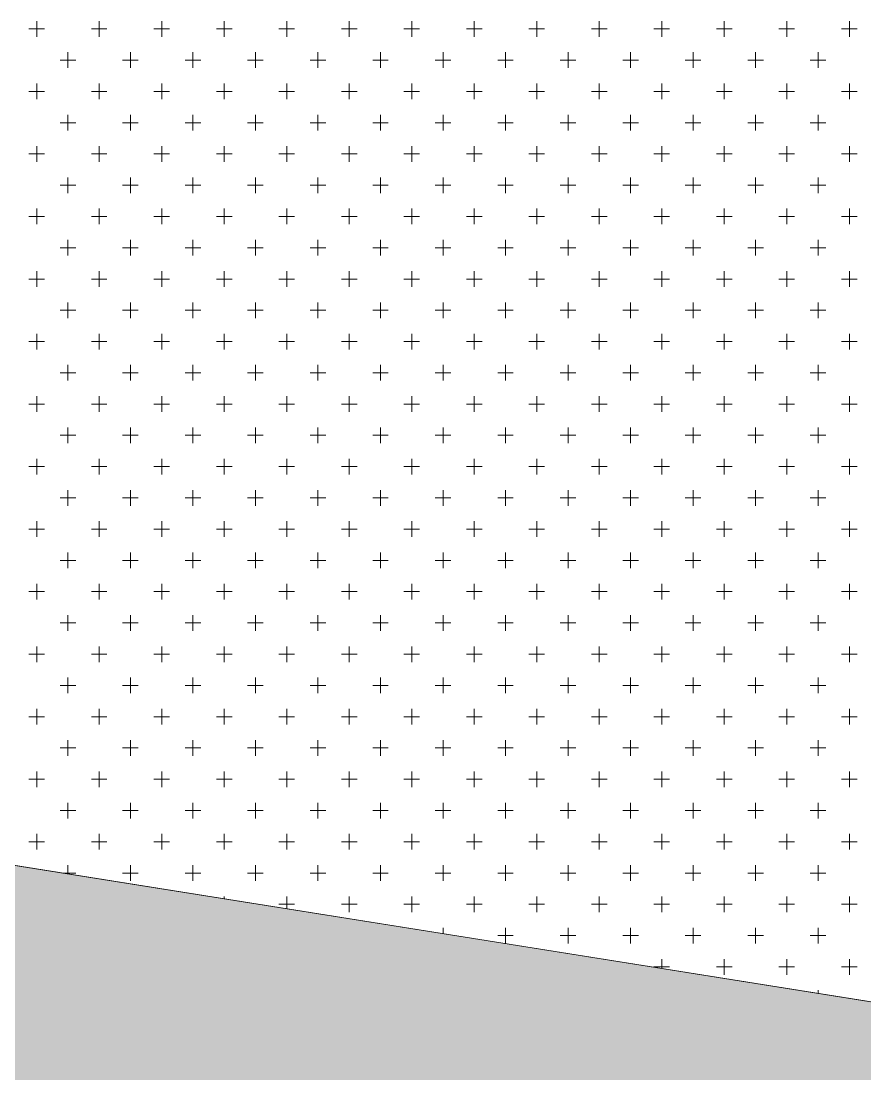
# Model space of a CAD drawing. Header units: metres. Extents: x 476631 to 477421, y 4483749 to 4484052.
# Drawn here: x 477266.48 to 477283.62, y 4484009.05 to 4484030.43 of the extents above; entities that cross this region are included whole.
import ezdxf

# ---------------------------------------------------------------- set-up
doc = ezdxf.new("R2010")
doc.units = ezdxf.units.M
doc.layers.add('PL_İDARİ_TESİS', color=163, linetype='Continuous', lineweight=0)
doc.layers.add('serbest', color=10, linetype='Continuous', lineweight=0)

msp = doc.modelspace()

# ---------------------------------------------------------------- hatches: boundary and pattern name
at = {"layer": 'serbest', "true_color": 0x636466}
h = msp.add_hatch(color=251, dxfattribs=at)
h.dxf.hatch_style = 1
h.paths.add_polyline_path([(477305.961, 4484006.973), (477252.003, 4484015.572), (477249.155, 4484008.939), (477305.059, 4484000.03), (477324.964, 4484005.058)])

# ---------------------------------------------------------------- linework, layer by layer
at = {"layer": 'PL_İDARİ_TESİS', "color": 5, "linetype": 'Continuous'}
for p, q in [((477266.794, 4484030.116), (477266.794, 4484030.434)), ((477268.064, 4484030.116), (477268.064, 4484030.434)), ((477269.334, 4484030.116), (477269.334, 4484030.434)), ((477270.604, 4484030.116), (477270.604, 4484030.434)), ((477271.874, 4484030.116), (477271.874, 4484030.434)), ((477273.144, 4484030.116), (477273.144, 4484030.434)), ((477274.414, 4484030.116), (477274.414, 4484030.434)), ((477275.684, 4484030.116), (477275.684, 4484030.434)), ((477276.954, 4484030.116), (477276.954, 4484030.434)), ((477278.224, 4484030.116), (477278.224, 4484030.434)), ((477279.494, 4484030.116), (477279.494, 4484030.434)), ((477280.764, 4484030.116), (477280.764, 4484030.434)), ((477282.034, 4484030.116), (477282.034, 4484030.434)), ((477283.304, 4484030.116), (477283.304, 4484030.434)), ((477266.635, 4484030.275), (477266.952, 4484030.275)), ((477267.905, 4484030.275), (477268.222, 4484030.275)), ((477269.175, 4484030.275), (477269.492, 4484030.275)), ((477270.445, 4484030.275), (477270.762, 4484030.275)), ((477271.715, 4484030.275), (477272.032, 4484030.275)), ((477272.985, 4484030.275), (477273.302, 4484030.275)), ((477274.255, 4484030.275), (477274.573, 4484030.275)), ((477275.525, 4484030.275), (477275.843, 4484030.275)), ((477276.795, 4484030.275), (477277.112, 4484030.275)), ((477278.065, 4484030.275), (477278.383, 4484030.275)), ((477279.335, 4484030.275), (477279.652, 4484030.275)), ((477280.605, 4484030.275), (477280.922, 4484030.275)), ((477281.875, 4484030.275), (477282.192, 4484030.275)), ((477283.145, 4484030.275), (477283.462, 4484030.275)), ((477267.429, 4484029.481), (477267.429, 4484029.799)), ((477268.699, 4484029.481), (477268.699, 4484029.799)), ((477269.969, 4484029.481), (477269.969, 4484029.799)), ((477271.239, 4484029.481), (477271.239, 4484029.799)), ((477272.509, 4484029.481), (477272.509, 4484029.799)), ((477273.779, 4484029.481), (477273.779, 4484029.799)), ((477275.049, 4484029.481), (477275.049, 4484029.799)), ((477276.319, 4484029.481), (477276.319, 4484029.799)), ((477277.589, 4484029.481), (477277.589, 4484029.799)), ((477278.859, 4484029.481), (477278.859, 4484029.799)), ((477280.129, 4484029.481), (477280.129, 4484029.799)), ((477281.399, 4484029.481), (477281.399, 4484029.799)), ((477282.669, 4484029.481), (477282.669, 4484029.799)), ((477267.27, 4484029.64), (477267.587, 4484029.64)), ((477268.54, 4484029.64), (477268.857, 4484029.64)), ((477269.81, 4484029.64), (477270.127, 4484029.64)), ((477271.08, 4484029.64), (477271.398, 4484029.64)), ((477272.35, 4484029.64), (477272.667, 4484029.64)), ((477273.62, 4484029.64), (477273.938, 4484029.64)), ((477274.89, 4484029.64), (477275.208, 4484029.64)), ((477276.16, 4484029.64), (477276.477, 4484029.64)), ((477277.43, 4484029.64), (477277.748, 4484029.64)), ((477278.7, 4484029.64), (477279.018, 4484029.64)), ((477279.97, 4484029.64), (477280.288, 4484029.64)), ((477281.24, 4484029.64), (477281.558, 4484029.64)), ((477282.51, 4484029.64), (477282.828, 4484029.64)), ((477266.794, 4484028.846), (477266.794, 4484029.164)), ((477268.064, 4484028.846), (477268.064, 4484029.164)), ((477269.334, 4484028.846), (477269.334, 4484029.164)), ((477270.604, 4484028.846), (477270.604, 4484029.164)), ((477271.874, 4484028.846), (477271.874, 4484029.164)), ((477273.144, 4484028.846), (477273.144, 4484029.164)), ((477274.414, 4484028.846), (477274.414, 4484029.164)), ((477275.684, 4484028.846), (477275.684, 4484029.164)), ((477276.954, 4484028.846), (477276.954, 4484029.164)), ((477278.224, 4484028.846), (477278.224, 4484029.164)), ((477279.494, 4484028.846), (477279.494, 4484029.164)), ((477280.764, 4484028.846), (477280.764, 4484029.164)), ((477282.034, 4484028.846), (477282.034, 4484029.164)), ((477283.304, 4484028.846), (477283.304, 4484029.164)), ((477266.635, 4484029.005), (477266.952, 4484029.005)), ((477267.905, 4484029.005), (477268.222, 4484029.005)), ((477269.175, 4484029.005), (477269.492, 4484029.005)), ((477270.445, 4484029.005), (477270.762, 4484029.005)), ((477271.715, 4484029.005), (477272.032, 4484029.005)), ((477272.985, 4484029.005), (477273.302, 4484029.005)), ((477274.255, 4484029.005), (477274.573, 4484029.005)), ((477275.525, 4484029.005), (477275.843, 4484029.005)), ((477276.795, 4484029.005), (477277.112, 4484029.005)), ((477278.065, 4484029.005), (477278.383, 4484029.005)), ((477279.335, 4484029.005), (477279.652, 4484029.005)), ((477280.605, 4484029.005), (477280.922, 4484029.005)), ((477281.875, 4484029.005), (477282.192, 4484029.005)), ((477283.145, 4484029.005), (477283.462, 4484029.005)), ((477267.429, 4484028.211), (477267.429, 4484028.529)), ((477268.699, 4484028.211), (477268.699, 4484028.529)), ((477269.969, 4484028.211), (477269.969, 4484028.529)), ((477271.239, 4484028.211), (477271.239, 4484028.529)), ((477272.509, 4484028.211), (477272.509, 4484028.529)), ((477273.779, 4484028.211), (477273.779, 4484028.529)), ((477275.049, 4484028.211), (477275.049, 4484028.529)), ((477276.319, 4484028.211), (477276.319, 4484028.529)), ((477277.589, 4484028.211), (477277.589, 4484028.529)), ((477278.859, 4484028.211), (477278.859, 4484028.529)), ((477280.129, 4484028.211), (477280.129, 4484028.529)), ((477281.399, 4484028.211), (477281.399, 4484028.529)), ((477282.669, 4484028.211), (477282.669, 4484028.529)), ((477267.27, 4484028.37), (477267.587, 4484028.37)), ((477268.54, 4484028.37), (477268.857, 4484028.37)), ((477269.81, 4484028.37), (477270.127, 4484028.37)), ((477271.08, 4484028.37), (477271.398, 4484028.37)), ((477272.35, 4484028.37), (477272.667, 4484028.37)), ((477273.62, 4484028.37), (477273.938, 4484028.37)), ((477274.89, 4484028.37), (477275.208, 4484028.37)), ((477276.16, 4484028.37), (477276.477, 4484028.37)), ((477277.43, 4484028.37), (477277.748, 4484028.37)), ((477278.7, 4484028.37), (477279.018, 4484028.37)), ((477279.97, 4484028.37), (477280.288, 4484028.37)), ((477281.24, 4484028.37), (477281.558, 4484028.37)), ((477282.51, 4484028.37), (477282.828, 4484028.37)), ((477266.794, 4484027.576), (477266.794, 4484027.894)), ((477268.064, 4484027.576), (477268.064, 4484027.894)), ((477269.334, 4484027.576), (477269.334, 4484027.894)), ((477270.604, 4484027.576), (477270.604, 4484027.894)), ((477271.874, 4484027.576), (477271.874, 4484027.894)), ((477273.144, 4484027.576), (477273.144, 4484027.894)), ((477274.414, 4484027.576), (477274.414, 4484027.894)), ((477275.684, 4484027.576), (477275.684, 4484027.894)), ((477276.954, 4484027.576), (477276.954, 4484027.894)), ((477278.224, 4484027.576), (477278.224, 4484027.894)), ((477279.494, 4484027.576), (477279.494, 4484027.894)), ((477280.764, 4484027.576), (477280.764, 4484027.894)), ((477282.034, 4484027.576), (477282.034, 4484027.894)), ((477283.304, 4484027.576), (477283.304, 4484027.894)), ((477266.635, 4484027.735), (477266.952, 4484027.735)), ((477267.905, 4484027.735), (477268.222, 4484027.735)), ((477269.175, 4484027.735), (477269.492, 4484027.735)), ((477270.445, 4484027.735), (477270.762, 4484027.735)), ((477271.715, 4484027.735), (477272.032, 4484027.735)), ((477272.985, 4484027.735), (477273.302, 4484027.735)), ((477274.255, 4484027.735), (477274.573, 4484027.735)), ((477275.525, 4484027.735), (477275.843, 4484027.735)), ((477276.795, 4484027.735), (477277.112, 4484027.735)), ((477278.065, 4484027.735), (477278.383, 4484027.735)), ((477279.335, 4484027.735), (477279.652, 4484027.735)), ((477280.605, 4484027.735), (477280.922, 4484027.735)), ((477281.875, 4484027.735), (477282.192, 4484027.735)), ((477283.145, 4484027.735), (477283.462, 4484027.735)), ((477267.429, 4484026.941), (477267.429, 4484027.259)), ((477268.699, 4484026.941), (477268.699, 4484027.259)), ((477269.969, 4484026.941), (477269.969, 4484027.259)), ((477271.239, 4484026.941), (477271.239, 4484027.259)), ((477272.509, 4484026.941), (477272.509, 4484027.259)), ((477273.779, 4484026.941), (477273.779, 4484027.259)), ((477275.049, 4484026.941), (477275.049, 4484027.259)), ((477276.319, 4484026.941), (477276.319, 4484027.259)), ((477277.589, 4484026.941), (477277.589, 4484027.259)), ((477278.859, 4484026.941), (477278.859, 4484027.259)), ((477280.129, 4484026.941), (477280.129, 4484027.259)), ((477281.399, 4484026.941), (477281.399, 4484027.259)), ((477282.669, 4484026.941), (477282.669, 4484027.259)), ((477267.27, 4484027.1), (477267.587, 4484027.1)), ((477268.54, 4484027.1), (477268.857, 4484027.1)), ((477269.81, 4484027.1), (477270.127, 4484027.1)), ((477271.08, 4484027.1), (477271.398, 4484027.1)), ((477272.35, 4484027.1), (477272.667, 4484027.1)), ((477273.62, 4484027.1), (477273.938, 4484027.1)), ((477274.89, 4484027.1), (477275.208, 4484027.1)), ((477276.16, 4484027.1), (477276.477, 4484027.1)), ((477277.43, 4484027.1), (477277.748, 4484027.1)), ((477278.7, 4484027.1), (477279.018, 4484027.1)), ((477279.97, 4484027.1), (477280.288, 4484027.1)), ((477281.24, 4484027.1), (477281.558, 4484027.1)), ((477282.51, 4484027.1), (477282.828, 4484027.1)), ((477266.794, 4484026.306), (477266.794, 4484026.624)), ((477268.064, 4484026.306), (477268.064, 4484026.624)), ((477269.334, 4484026.306), (477269.334, 4484026.624)), ((477270.604, 4484026.306), (477270.604, 4484026.624)), ((477271.874, 4484026.306), (477271.874, 4484026.624)), ((477273.144, 4484026.306), (477273.144, 4484026.624)), ((477274.414, 4484026.306), (477274.414, 4484026.624)), ((477275.684, 4484026.306), (477275.684, 4484026.624)), ((477276.954, 4484026.306), (477276.954, 4484026.624)), ((477278.224, 4484026.306), (477278.224, 4484026.624)), ((477279.494, 4484026.306), (477279.494, 4484026.624)), ((477280.764, 4484026.306), (477280.764, 4484026.624)), ((477282.034, 4484026.306), (477282.034, 4484026.624)), ((477283.304, 4484026.306), (477283.304, 4484026.624)), ((477266.635, 4484026.465), (477266.952, 4484026.465)), ((477267.905, 4484026.465), (477268.222, 4484026.465)), ((477269.175, 4484026.465), (477269.492, 4484026.465)), ((477270.445, 4484026.465), (477270.762, 4484026.465)), ((477271.715, 4484026.465), (477272.032, 4484026.465)), ((477272.985, 4484026.465), (477273.302, 4484026.465)), ((477274.255, 4484026.465), (477274.573, 4484026.465)), ((477275.525, 4484026.465), (477275.843, 4484026.465)), ((477276.795, 4484026.465), (477277.112, 4484026.465)), ((477278.065, 4484026.465), (477278.383, 4484026.465)), ((477279.335, 4484026.465), (477279.652, 4484026.465)), ((477280.605, 4484026.465), (477280.922, 4484026.465)), ((477281.875, 4484026.465), (477282.192, 4484026.465)), ((477283.145, 4484026.465), (477283.462, 4484026.465)), ((477267.429, 4484025.671), (477267.429, 4484025.989)), ((477268.699, 4484025.671), (477268.699, 4484025.989)), ((477269.969, 4484025.671), (477269.969, 4484025.989)), ((477271.239, 4484025.671), (477271.239, 4484025.989)), ((477272.509, 4484025.671), (477272.509, 4484025.989)), ((477273.779, 4484025.671), (477273.779, 4484025.989)), ((477275.049, 4484025.671), (477275.049, 4484025.989)), ((477276.319, 4484025.671), (477276.319, 4484025.989)), ((477277.589, 4484025.671), (477277.589, 4484025.989)), ((477278.859, 4484025.671), (477278.859, 4484025.989)), ((477280.129, 4484025.671), (477280.129, 4484025.989)), ((477281.399, 4484025.671), (477281.399, 4484025.989)), ((477282.669, 4484025.671), (477282.669, 4484025.989)), ((477267.27, 4484025.83), (477267.587, 4484025.83)), ((477268.54, 4484025.83), (477268.857, 4484025.83)), ((477269.81, 4484025.83), (477270.127, 4484025.83)), ((477271.08, 4484025.83), (477271.398, 4484025.83)), ((477272.35, 4484025.83), (477272.667, 4484025.83)), ((477273.62, 4484025.83), (477273.938, 4484025.83)), ((477274.89, 4484025.83), (477275.208, 4484025.83)), ((477276.16, 4484025.83), (477276.477, 4484025.83)), ((477277.43, 4484025.83), (477277.748, 4484025.83)), ((477278.7, 4484025.83), (477279.018, 4484025.83)), ((477279.97, 4484025.83), (477280.288, 4484025.83)), ((477281.24, 4484025.83), (477281.558, 4484025.83)), ((477282.51, 4484025.83), (477282.828, 4484025.83)), ((477266.794, 4484025.036), (477266.794, 4484025.354)), ((477268.064, 4484025.036), (477268.064, 4484025.354)), ((477269.334, 4484025.036), (477269.334, 4484025.354)), ((477270.604, 4484025.036), (477270.604, 4484025.354)), ((477271.874, 4484025.036), (477271.874, 4484025.354)), ((477273.144, 4484025.036), (477273.144, 4484025.354)), ((477274.414, 4484025.036), (477274.414, 4484025.354)), ((477275.684, 4484025.036), (477275.684, 4484025.354)), ((477276.954, 4484025.036), (477276.954, 4484025.354)), ((477278.224, 4484025.036), (477278.224, 4484025.354)), ((477279.494, 4484025.036), (477279.494, 4484025.354)), ((477280.764, 4484025.036), (477280.764, 4484025.354)), ((477282.034, 4484025.036), (477282.034, 4484025.354)), ((477283.304, 4484025.036), (477283.304, 4484025.354)), ((477266.635, 4484025.195), (477266.952, 4484025.195)), ((477267.905, 4484025.195), (477268.222, 4484025.195)), ((477269.175, 4484025.195), (477269.492, 4484025.195)), ((477270.445, 4484025.195), (477270.762, 4484025.195)), ((477271.715, 4484025.195), (477272.032, 4484025.195)), ((477272.985, 4484025.195), (477273.302, 4484025.195)), ((477274.255, 4484025.195), (477274.573, 4484025.195)), ((477275.525, 4484025.195), (477275.843, 4484025.195)), ((477276.795, 4484025.195), (477277.112, 4484025.195)), ((477278.065, 4484025.195), (477278.383, 4484025.195)), ((477279.335, 4484025.195), (477279.652, 4484025.195)), ((477280.605, 4484025.195), (477280.922, 4484025.195)), ((477281.875, 4484025.195), (477282.192, 4484025.195)), ((477283.145, 4484025.195), (477283.462, 4484025.195)), ((477267.429, 4484024.401), (477267.429, 4484024.719)), ((477268.699, 4484024.401), (477268.699, 4484024.719)), ((477269.969, 4484024.401), (477269.969, 4484024.719)), ((477271.239, 4484024.401), (477271.239, 4484024.719)), ((477272.509, 4484024.401), (477272.509, 4484024.719)), ((477273.779, 4484024.401), (477273.779, 4484024.719)), ((477275.049, 4484024.401), (477275.049, 4484024.719)), ((477276.319, 4484024.401), (477276.319, 4484024.719)), ((477277.589, 4484024.401), (477277.589, 4484024.719)), ((477278.859, 4484024.401), (477278.859, 4484024.719)), ((477280.129, 4484024.401), (477280.129, 4484024.719)), ((477281.399, 4484024.401), (477281.399, 4484024.719)), ((477282.669, 4484024.401), (477282.669, 4484024.719)), ((477267.27, 4484024.56), (477267.587, 4484024.56)), ((477268.54, 4484024.56), (477268.857, 4484024.56)), ((477269.81, 4484024.56), (477270.127, 4484024.56)), ((477271.08, 4484024.56), (477271.398, 4484024.56)), ((477272.35, 4484024.56), (477272.667, 4484024.56)), ((477273.62, 4484024.56), (477273.938, 4484024.56)), ((477274.89, 4484024.56), (477275.208, 4484024.56)), ((477276.16, 4484024.56), (477276.477, 4484024.56)), ((477277.43, 4484024.56), (477277.748, 4484024.56)), ((477278.7, 4484024.56), (477279.018, 4484024.56)), ((477279.97, 4484024.56), (477280.288, 4484024.56)), ((477281.24, 4484024.56), (477281.558, 4484024.56)), ((477282.51, 4484024.56), (477282.828, 4484024.56)), ((477266.794, 4484023.766), (477266.794, 4484024.084)), ((477268.064, 4484023.766), (477268.064, 4484024.084)), ((477269.334, 4484023.766), (477269.334, 4484024.084)), ((477270.604, 4484023.766), (477270.604, 4484024.084)), ((477271.874, 4484023.766), (477271.874, 4484024.084)), ((477273.144, 4484023.766), (477273.144, 4484024.084)), ((477274.414, 4484023.766), (477274.414, 4484024.084)), ((477275.684, 4484023.766), (477275.684, 4484024.084)), ((477276.954, 4484023.766), (477276.954, 4484024.084)), ((477278.224, 4484023.766), (477278.224, 4484024.084)), ((477279.494, 4484023.766), (477279.494, 4484024.084)), ((477280.764, 4484023.766), (477280.764, 4484024.084)), ((477282.034, 4484023.766), (477282.034, 4484024.084)), ((477283.304, 4484023.766), (477283.304, 4484024.084)), ((477266.635, 4484023.925), (477266.952, 4484023.925)), ((477267.905, 4484023.925), (477268.222, 4484023.925)), ((477269.175, 4484023.925), (477269.492, 4484023.925)), ((477270.445, 4484023.925), (477270.762, 4484023.925)), ((477271.715, 4484023.925), (477272.032, 4484023.925)), ((477272.985, 4484023.925), (477273.302, 4484023.925)), ((477274.255, 4484023.925), (477274.573, 4484023.925)), ((477275.525, 4484023.925), (477275.843, 4484023.925)), ((477276.795, 4484023.925), (477277.112, 4484023.925)), ((477278.065, 4484023.925), (477278.383, 4484023.925)), ((477279.335, 4484023.925), (477279.652, 4484023.925)), ((477280.605, 4484023.925), (477280.922, 4484023.925)), ((477281.875, 4484023.925), (477282.192, 4484023.925)), ((477283.145, 4484023.925), (477283.462, 4484023.925)), ((477267.429, 4484023.131), (477267.429, 4484023.449)), ((477268.699, 4484023.131), (477268.699, 4484023.449)), ((477269.969, 4484023.131), (477269.969, 4484023.449)), ((477271.239, 4484023.131), (477271.239, 4484023.449)), ((477272.509, 4484023.131), (477272.509, 4484023.449)), ((477273.779, 4484023.131), (477273.779, 4484023.449)), ((477275.049, 4484023.131), (477275.049, 4484023.449)), ((477276.319, 4484023.131), (477276.319, 4484023.449)), ((477277.589, 4484023.131), (477277.589, 4484023.449)), ((477278.859, 4484023.131), (477278.859, 4484023.449)), ((477280.129, 4484023.131), (477280.129, 4484023.449)), ((477281.399, 4484023.131), (477281.399, 4484023.449)), ((477282.669, 4484023.131), (477282.669, 4484023.449)), ((477267.27, 4484023.29), (477267.587, 4484023.29)), ((477268.54, 4484023.29), (477268.857, 4484023.29)), ((477269.81, 4484023.29), (477270.127, 4484023.29)), ((477271.08, 4484023.29), (477271.398, 4484023.29)), ((477272.35, 4484023.29), (477272.667, 4484023.29)), ((477273.62, 4484023.29), (477273.938, 4484023.29)), ((477274.89, 4484023.29), (477275.208, 4484023.29)), ((477276.16, 4484023.29), (477276.477, 4484023.29)), ((477277.43, 4484023.29), (477277.748, 4484023.29)), ((477278.7, 4484023.29), (477279.018, 4484023.29)), ((477279.97, 4484023.29), (477280.288, 4484023.29)), ((477281.24, 4484023.29), (477281.558, 4484023.29)), ((477282.51, 4484023.29), (477282.828, 4484023.29)), ((477266.794, 4484022.496), (477266.794, 4484022.814)), ((477268.064, 4484022.496), (477268.064, 4484022.814)), ((477269.334, 4484022.496), (477269.334, 4484022.814)), ((477270.604, 4484022.496), (477270.604, 4484022.814)), ((477271.874, 4484022.496), (477271.874, 4484022.814)), ((477273.144, 4484022.496), (477273.144, 4484022.814)), ((477274.414, 4484022.496), (477274.414, 4484022.814)), ((477275.684, 4484022.496), (477275.684, 4484022.814)), ((477276.954, 4484022.496), (477276.954, 4484022.814)), ((477278.224, 4484022.496), (477278.224, 4484022.814)), ((477279.494, 4484022.496), (477279.494, 4484022.814)), ((477280.764, 4484022.496), (477280.764, 4484022.814)), ((477282.034, 4484022.496), (477282.034, 4484022.814)), ((477283.304, 4484022.496), (477283.304, 4484022.814)), ((477266.635, 4484022.655), (477266.952, 4484022.655)), ((477267.905, 4484022.655), (477268.222, 4484022.655)), ((477269.175, 4484022.655), (477269.492, 4484022.655)), ((477270.445, 4484022.655), (477270.762, 4484022.655)), ((477271.715, 4484022.655), (477272.032, 4484022.655)), ((477272.985, 4484022.655), (477273.302, 4484022.655)), ((477274.255, 4484022.655), (477274.573, 4484022.655)), ((477275.525, 4484022.655), (477275.843, 4484022.655)), ((477276.795, 4484022.655), (477277.112, 4484022.655)), ((477278.065, 4484022.655), (477278.383, 4484022.655)), ((477279.335, 4484022.655), (477279.652, 4484022.655)), ((477280.605, 4484022.655), (477280.922, 4484022.655)), ((477281.875, 4484022.655), (477282.192, 4484022.655)), ((477283.145, 4484022.655), (477283.462, 4484022.655)), ((477267.429, 4484021.861), (477267.429, 4484022.179)), ((477268.699, 4484021.861), (477268.699, 4484022.179)), ((477269.969, 4484021.861), (477269.969, 4484022.179)), ((477271.239, 4484021.861), (477271.239, 4484022.179)), ((477272.509, 4484021.861), (477272.509, 4484022.179)), ((477273.779, 4484021.861), (477273.779, 4484022.179)), ((477275.049, 4484021.861), (477275.049, 4484022.179)), ((477276.319, 4484021.861), (477276.319, 4484022.179)), ((477277.589, 4484021.861), (477277.589, 4484022.179)), ((477278.859, 4484021.861), (477278.859, 4484022.179)), ((477280.129, 4484021.861), (477280.129, 4484022.179)), ((477281.399, 4484021.861), (477281.399, 4484022.179)), ((477282.669, 4484021.861), (477282.669, 4484022.179)), ((477267.27, 4484022.02), (477267.587, 4484022.02)), ((477268.54, 4484022.02), (477268.857, 4484022.02)), ((477269.81, 4484022.02), (477270.127, 4484022.02)), ((477271.08, 4484022.02), (477271.398, 4484022.02)), ((477272.35, 4484022.02), (477272.667, 4484022.02)), ((477273.62, 4484022.02), (477273.938, 4484022.02)), ((477274.89, 4484022.02), (477275.208, 4484022.02)), ((477276.16, 4484022.02), (477276.477, 4484022.02)), ((477277.43, 4484022.02), (477277.748, 4484022.02)), ((477278.7, 4484022.02), (477279.018, 4484022.02)), ((477279.97, 4484022.02), (477280.288, 4484022.02)), ((477281.24, 4484022.02), (477281.558, 4484022.02)), ((477282.51, 4484022.02), (477282.828, 4484022.02)), ((477266.794, 4484021.226), (477266.794, 4484021.544)), ((477268.064, 4484021.226), (477268.064, 4484021.544)), ((477269.334, 4484021.226), (477269.334, 4484021.544)), ((477270.604, 4484021.226), (477270.604, 4484021.544)), ((477271.874, 4484021.226), (477271.874, 4484021.544)), ((477273.144, 4484021.226), (477273.144, 4484021.544)), ((477274.414, 4484021.226), (477274.414, 4484021.544)), ((477275.684, 4484021.226), (477275.684, 4484021.544)), ((477276.954, 4484021.226), (477276.954, 4484021.544)), ((477278.224, 4484021.226), (477278.224, 4484021.544)), ((477279.494, 4484021.226), (477279.494, 4484021.544)), ((477280.764, 4484021.226), (477280.764, 4484021.544)), ((477282.034, 4484021.226), (477282.034, 4484021.544)), ((477283.304, 4484021.226), (477283.304, 4484021.544)), ((477266.635, 4484021.385), (477266.952, 4484021.385)), ((477267.905, 4484021.385), (477268.222, 4484021.385)), ((477269.175, 4484021.385), (477269.492, 4484021.385)), ((477270.445, 4484021.385), (477270.762, 4484021.385)), ((477271.715, 4484021.385), (477272.032, 4484021.385)), ((477272.985, 4484021.385), (477273.302, 4484021.385)), ((477274.255, 4484021.385), (477274.573, 4484021.385)), ((477275.525, 4484021.385), (477275.843, 4484021.385)), ((477276.795, 4484021.385), (477277.112, 4484021.385)), ((477278.065, 4484021.385), (477278.383, 4484021.385)), ((477279.335, 4484021.385), (477279.652, 4484021.385)), ((477280.605, 4484021.385), (477280.922, 4484021.385)), ((477281.875, 4484021.385), (477282.192, 4484021.385)), ((477283.145, 4484021.385), (477283.462, 4484021.385)), ((477267.429, 4484020.591), (477267.429, 4484020.909)), ((477268.699, 4484020.591), (477268.699, 4484020.909)), ((477269.969, 4484020.591), (477269.969, 4484020.909)), ((477271.239, 4484020.591), (477271.239, 4484020.909)), ((477272.509, 4484020.591), (477272.509, 4484020.909)), ((477273.779, 4484020.591), (477273.779, 4484020.909)), ((477275.049, 4484020.591), (477275.049, 4484020.909)), ((477276.319, 4484020.591), (477276.319, 4484020.909)), ((477277.589, 4484020.591), (477277.589, 4484020.909)), ((477278.859, 4484020.591), (477278.859, 4484020.909)), ((477280.129, 4484020.591), (477280.129, 4484020.909)), ((477281.399, 4484020.591), (477281.399, 4484020.909)), ((477282.669, 4484020.591), (477282.669, 4484020.909)), ((477267.27, 4484020.75), (477267.587, 4484020.75)), ((477268.54, 4484020.75), (477268.857, 4484020.75)), ((477269.81, 4484020.75), (477270.127, 4484020.75)), ((477271.08, 4484020.75), (477271.398, 4484020.75)), ((477272.35, 4484020.75), (477272.667, 4484020.75)), ((477273.62, 4484020.75), (477273.938, 4484020.75)), ((477274.89, 4484020.75), (477275.208, 4484020.75)), ((477276.16, 4484020.75), (477276.477, 4484020.75)), ((477277.43, 4484020.75), (477277.748, 4484020.75)), ((477278.7, 4484020.75), (477279.018, 4484020.75)), ((477279.97, 4484020.75), (477280.288, 4484020.75)), ((477281.24, 4484020.75), (477281.558, 4484020.75)), ((477282.51, 4484020.75), (477282.828, 4484020.75)), ((477266.794, 4484019.956), (477266.794, 4484020.274)), ((477268.064, 4484019.956), (477268.064, 4484020.274)), ((477269.334, 4484019.956), (477269.334, 4484020.274)), ((477270.604, 4484019.956), (477270.604, 4484020.274)), ((477271.874, 4484019.956), (477271.874, 4484020.274)), ((477273.144, 4484019.956), (477273.144, 4484020.274)), ((477274.414, 4484019.956), (477274.414, 4484020.274)), ((477275.684, 4484019.956), (477275.684, 4484020.274)), ((477276.954, 4484019.956), (477276.954, 4484020.274)), ((477278.224, 4484019.956), (477278.224, 4484020.274)), ((477279.494, 4484019.956), (477279.494, 4484020.274)), ((477280.764, 4484019.956), (477280.764, 4484020.274)), ((477282.034, 4484019.956), (477282.034, 4484020.274)), ((477283.304, 4484019.956), (477283.304, 4484020.274)), ((477266.635, 4484020.115), (477266.952, 4484020.115)), ((477267.905, 4484020.115), (477268.222, 4484020.115)), ((477269.175, 4484020.115), (477269.492, 4484020.115)), ((477270.445, 4484020.115), (477270.762, 4484020.115)), ((477271.715, 4484020.115), (477272.032, 4484020.115)), ((477272.985, 4484020.115), (477273.302, 4484020.115)), ((477274.255, 4484020.115), (477274.573, 4484020.115)), ((477275.525, 4484020.115), (477275.843, 4484020.115)), ((477276.795, 4484020.115), (477277.112, 4484020.115)), ((477278.065, 4484020.115), (477278.383, 4484020.115)), ((477279.335, 4484020.115), (477279.652, 4484020.115)), ((477280.605, 4484020.115), (477280.922, 4484020.115)), ((477281.875, 4484020.115), (477282.192, 4484020.115)), ((477283.145, 4484020.115), (477283.462, 4484020.115)), ((477267.429, 4484019.321), (477267.429, 4484019.639)), ((477268.699, 4484019.321), (477268.699, 4484019.639)), ((477269.969, 4484019.321), (477269.969, 4484019.639)), ((477271.239, 4484019.321), (477271.239, 4484019.639)), ((477272.509, 4484019.321), (477272.509, 4484019.639)), ((477273.779, 4484019.321), (477273.779, 4484019.639)), ((477275.049, 4484019.321), (477275.049, 4484019.639)), ((477276.319, 4484019.321), (477276.319, 4484019.639)), ((477277.589, 4484019.321), (477277.589, 4484019.639)), ((477278.859, 4484019.321), (477278.859, 4484019.639)), ((477280.129, 4484019.321), (477280.129, 4484019.639)), ((477281.399, 4484019.321), (477281.399, 4484019.639)), ((477282.669, 4484019.321), (477282.669, 4484019.639)), ((477267.27, 4484019.48), (477267.587, 4484019.48)), ((477268.54, 4484019.48), (477268.857, 4484019.48)), ((477269.81, 4484019.48), (477270.127, 4484019.48)), ((477271.08, 4484019.48), (477271.398, 4484019.48)), ((477272.35, 4484019.48), (477272.667, 4484019.48)), ((477273.62, 4484019.48), (477273.938, 4484019.48)), ((477274.89, 4484019.48), (477275.208, 4484019.48)), ((477276.16, 4484019.48), (477276.477, 4484019.48)), ((477277.43, 4484019.48), (477277.748, 4484019.48)), ((477278.7, 4484019.48), (477279.018, 4484019.48)), ((477279.97, 4484019.48), (477280.288, 4484019.48)), ((477281.24, 4484019.48), (477281.558, 4484019.48)), ((477282.51, 4484019.48), (477282.828, 4484019.48)), ((477266.794, 4484018.686), (477266.794, 4484019.004)), ((477268.064, 4484018.686), (477268.064, 4484019.004)), ((477269.334, 4484018.686), (477269.334, 4484019.004)), ((477270.604, 4484018.686), (477270.604, 4484019.004)), ((477271.874, 4484018.686), (477271.874, 4484019.004)), ((477273.144, 4484018.686), (477273.144, 4484019.004)), ((477274.414, 4484018.686), (477274.414, 4484019.004)), ((477275.684, 4484018.686), (477275.684, 4484019.004)), ((477276.954, 4484018.686), (477276.954, 4484019.004)), ((477278.224, 4484018.686), (477278.224, 4484019.004)), ((477279.494, 4484018.686), (477279.494, 4484019.004)), ((477280.764, 4484018.686), (477280.764, 4484019.004)), ((477282.034, 4484018.686), (477282.034, 4484019.004)), ((477283.304, 4484018.686), (477283.304, 4484019.004)), ((477266.635, 4484018.845), (477266.952, 4484018.845)), ((477267.905, 4484018.845), (477268.222, 4484018.845)), ((477269.175, 4484018.845), (477269.492, 4484018.845)), ((477270.445, 4484018.845), (477270.762, 4484018.845)), ((477271.715, 4484018.845), (477272.032, 4484018.845)), ((477272.985, 4484018.845), (477273.302, 4484018.845)), ((477274.255, 4484018.845), (477274.573, 4484018.845)), ((477275.525, 4484018.845), (477275.843, 4484018.845)), ((477276.795, 4484018.845), (477277.112, 4484018.845)), ((477278.065, 4484018.845), (477278.383, 4484018.845)), ((477279.335, 4484018.845), (477279.652, 4484018.845)), ((477280.605, 4484018.845), (477280.922, 4484018.845)), ((477281.875, 4484018.845), (477282.192, 4484018.845)), ((477283.145, 4484018.845), (477283.462, 4484018.845)), ((477267.429, 4484018.051), (477267.429, 4484018.369)), ((477268.699, 4484018.051), (477268.699, 4484018.369)), ((477269.969, 4484018.051), (477269.969, 4484018.369)), ((477271.239, 4484018.051), (477271.239, 4484018.369)), ((477272.509, 4484018.051), (477272.509, 4484018.369)), ((477273.779, 4484018.051), (477273.779, 4484018.369)), ((477275.049, 4484018.051), (477275.049, 4484018.369)), ((477276.319, 4484018.051), (477276.319, 4484018.369)), ((477277.589, 4484018.051), (477277.589, 4484018.369)), ((477278.859, 4484018.051), (477278.859, 4484018.369)), ((477280.129, 4484018.051), (477280.129, 4484018.369)), ((477281.399, 4484018.051), (477281.399, 4484018.369)), ((477282.669, 4484018.051), (477282.669, 4484018.369)), ((477267.27, 4484018.21), (477267.587, 4484018.21)), ((477268.54, 4484018.21), (477268.857, 4484018.21)), ((477269.81, 4484018.21), (477270.127, 4484018.21)), ((477271.08, 4484018.21), (477271.398, 4484018.21)), ((477272.35, 4484018.21), (477272.667, 4484018.21)), ((477273.62, 4484018.21), (477273.938, 4484018.21)), ((477274.89, 4484018.21), (477275.208, 4484018.21)), ((477276.16, 4484018.21), (477276.477, 4484018.21)), ((477277.43, 4484018.21), (477277.748, 4484018.21)), ((477278.7, 4484018.21), (477279.018, 4484018.21)), ((477279.97, 4484018.21), (477280.288, 4484018.21)), ((477281.24, 4484018.21), (477281.558, 4484018.21)), ((477282.51, 4484018.21), (477282.828, 4484018.21)), ((477266.794, 4484017.416), (477266.794, 4484017.734)), ((477268.064, 4484017.416), (477268.064, 4484017.734)), ((477269.334, 4484017.416), (477269.334, 4484017.734)), ((477270.604, 4484017.416), (477270.604, 4484017.734)), ((477271.874, 4484017.416), (477271.874, 4484017.734)), ((477273.144, 4484017.416), (477273.144, 4484017.734)), ((477274.414, 4484017.416), (477274.414, 4484017.734)), ((477275.684, 4484017.416), (477275.684, 4484017.734)), ((477276.954, 4484017.416), (477276.954, 4484017.734)), ((477278.224, 4484017.416), (477278.224, 4484017.734)), ((477279.494, 4484017.416), (477279.494, 4484017.734)), ((477280.764, 4484017.416), (477280.764, 4484017.734)), ((477282.034, 4484017.416), (477282.034, 4484017.734)), ((477283.304, 4484017.416), (477283.304, 4484017.734)), ((477266.635, 4484017.575), (477266.952, 4484017.575)), ((477267.905, 4484017.575), (477268.222, 4484017.575)), ((477269.175, 4484017.575), (477269.492, 4484017.575)), ((477270.445, 4484017.575), (477270.762, 4484017.575)), ((477271.715, 4484017.575), (477272.032, 4484017.575)), ((477272.985, 4484017.575), (477273.302, 4484017.575)), ((477274.255, 4484017.575), (477274.573, 4484017.575)), ((477275.525, 4484017.575), (477275.843, 4484017.575)), ((477276.795, 4484017.575), (477277.112, 4484017.575)), ((477278.065, 4484017.575), (477278.383, 4484017.575)), ((477279.335, 4484017.575), (477279.652, 4484017.575)), ((477280.605, 4484017.575), (477280.922, 4484017.575)), ((477281.875, 4484017.575), (477282.192, 4484017.575)), ((477283.145, 4484017.575), (477283.462, 4484017.575)), ((477267.429, 4484016.781), (477267.429, 4484017.099)), ((477268.699, 4484016.781), (477268.699, 4484017.099)), ((477269.969, 4484016.781), (477269.969, 4484017.099)), ((477271.239, 4484016.781), (477271.239, 4484017.099)), ((477272.509, 4484016.781), (477272.509, 4484017.099)), ((477273.779, 4484016.781), (477273.779, 4484017.099)), ((477275.049, 4484016.781), (477275.049, 4484017.099)), ((477276.319, 4484016.781), (477276.319, 4484017.099)), ((477277.589, 4484016.781), (477277.589, 4484017.099)), ((477278.859, 4484016.781), (477278.859, 4484017.099)), ((477280.129, 4484016.781), (477280.129, 4484017.099)), ((477281.399, 4484016.781), (477281.399, 4484017.099)), ((477282.669, 4484016.781), (477282.669, 4484017.099)), ((477267.27, 4484016.94), (477267.587, 4484016.94)), ((477268.54, 4484016.94), (477268.857, 4484016.94)), ((477269.81, 4484016.94), (477270.127, 4484016.94)), ((477271.08, 4484016.94), (477271.398, 4484016.94)), ((477272.35, 4484016.94), (477272.667, 4484016.94)), ((477273.62, 4484016.94), (477273.938, 4484016.94)), ((477274.89, 4484016.94), (477275.208, 4484016.94)), ((477276.16, 4484016.94), (477276.477, 4484016.94)), ((477277.43, 4484016.94), (477277.748, 4484016.94)), ((477278.7, 4484016.94), (477279.018, 4484016.94)), ((477279.97, 4484016.94), (477280.288, 4484016.94)), ((477281.24, 4484016.94), (477281.558, 4484016.94)), ((477282.51, 4484016.94), (477282.828, 4484016.94)), ((477266.635, 4484016.305), (477266.952, 4484016.305)), ((477266.794, 4484016.146), (477266.794, 4484016.464)), ((477267.905, 4484016.305), (477268.222, 4484016.305)), ((477268.064, 4484016.146), (477268.064, 4484016.464)), ((477269.175, 4484016.305), (477269.492, 4484016.305)), ((477269.334, 4484016.146), (477269.334, 4484016.464)), ((477270.445, 4484016.305), (477270.762, 4484016.305)), ((477270.604, 4484016.146), (477270.604, 4484016.464)), ((477271.715, 4484016.305), (477272.032, 4484016.305)), ((477271.874, 4484016.146), (477271.874, 4484016.464)), ((477272.985, 4484016.305), (477273.302, 4484016.305)), ((477273.144, 4484016.146), (477273.144, 4484016.464)), ((477274.255, 4484016.305), (477274.573, 4484016.305)), ((477274.414, 4484016.146), (477274.414, 4484016.464)), ((477275.525, 4484016.305), (477275.843, 4484016.305)), ((477275.684, 4484016.146), (477275.684, 4484016.464)), ((477276.795, 4484016.305), (477277.112, 4484016.305)), ((477276.954, 4484016.146), (477276.954, 4484016.464)), ((477278.065, 4484016.305), (477278.383, 4484016.305)), ((477278.224, 4484016.146), (477278.224, 4484016.464)), ((477279.335, 4484016.305), (477279.652, 4484016.305)), ((477279.494, 4484016.146), (477279.494, 4484016.464)), ((477280.605, 4484016.305), (477280.922, 4484016.305)), ((477280.764, 4484016.146), (477280.764, 4484016.464)), ((477281.875, 4484016.305), (477282.192, 4484016.305)), ((477282.034, 4484016.146), (477282.034, 4484016.464)), ((477283.145, 4484016.305), (477283.462, 4484016.305)), ((477283.304, 4484016.146), (477283.304, 4484016.464)), ((477267.27, 4484015.67), (477267.587, 4484015.67)), ((477267.429, 4484015.511), (477267.429, 4484015.829)), ((477268.54, 4484015.67), (477268.857, 4484015.67)), ((477268.699, 4484015.511), (477268.699, 4484015.829)), ((477269.81, 4484015.67), (477270.127, 4484015.67)), ((477269.969, 4484015.511), (477269.969, 4484015.829)), ((477271.08, 4484015.67), (477271.398, 4484015.67)), ((477271.239, 4484015.511), (477271.239, 4484015.829)), ((477272.35, 4484015.67), (477272.667, 4484015.67)), ((477272.509, 4484015.511), (477272.509, 4484015.829)), ((477273.62, 4484015.67), (477273.938, 4484015.67)), ((477273.779, 4484015.511), (477273.779, 4484015.829)), ((477274.89, 4484015.67), (477275.208, 4484015.67)), ((477275.049, 4484015.511), (477275.049, 4484015.829)), ((477276.16, 4484015.67), (477276.477, 4484015.67)), ((477276.319, 4484015.511), (477276.319, 4484015.829)), ((477277.43, 4484015.67), (477277.748, 4484015.67)), ((477277.589, 4484015.511), (477277.589, 4484015.829)), ((477278.7, 4484015.67), (477279.018, 4484015.67)), ((477278.859, 4484015.511), (477278.859, 4484015.829)), ((477279.97, 4484015.67), (477280.288, 4484015.67)), ((477280.129, 4484015.511), (477280.129, 4484015.829)), ((477281.24, 4484015.67), (477281.558, 4484015.67)), ((477281.399, 4484015.511), (477281.399, 4484015.829)), ((477282.51, 4484015.67), (477282.828, 4484015.67)), ((477282.669, 4484015.511), (477282.669, 4484015.829)), ((477266.635, 4484015.035), (477266.952, 4484015.035)), ((477266.794, 4484014.876), (477266.794, 4484015.194)), ((477267.905, 4484015.035), (477268.222, 4484015.035)), ((477268.064, 4484014.876), (477268.064, 4484015.194)), ((477269.175, 4484015.035), (477269.492, 4484015.035)), ((477269.334, 4484014.876), (477269.334, 4484015.194)), ((477270.445, 4484015.035), (477270.762, 4484015.035)), ((477270.604, 4484014.876), (477270.604, 4484015.194)), ((477271.715, 4484015.035), (477272.032, 4484015.035)), ((477271.874, 4484014.876), (477271.874, 4484015.194)), ((477272.985, 4484015.035), (477273.302, 4484015.035)), ((477273.144, 4484014.876), (477273.144, 4484015.194)), ((477274.255, 4484015.035), (477274.573, 4484015.035)), ((477274.414, 4484014.876), (477274.414, 4484015.194)), ((477275.525, 4484015.035), (477275.843, 4484015.035)), ((477275.684, 4484014.876), (477275.684, 4484015.194)), ((477276.795, 4484015.035), (477277.112, 4484015.035)), ((477276.954, 4484014.876), (477276.954, 4484015.194)), ((477278.065, 4484015.035), (477278.383, 4484015.035)), ((477278.224, 4484014.876), (477278.224, 4484015.194)), ((477279.335, 4484015.035), (477279.652, 4484015.035)), ((477279.494, 4484014.876), (477279.494, 4484015.194)), ((477280.605, 4484015.035), (477280.922, 4484015.035)), ((477280.764, 4484014.876), (477280.764, 4484015.194)), ((477281.875, 4484015.035), (477282.192, 4484015.035)), ((477282.034, 4484014.876), (477282.034, 4484015.194)), ((477283.145, 4484015.035), (477283.462, 4484015.035)), ((477283.304, 4484014.876), (477283.304, 4484015.194)), ((477267.27, 4484014.4), (477267.587, 4484014.4)), ((477267.429, 4484014.241), (477267.429, 4484014.559)), ((477268.54, 4484014.4), (477268.857, 4484014.4)), ((477268.699, 4484014.241), (477268.699, 4484014.559)), ((477269.81, 4484014.4), (477270.127, 4484014.4)), ((477269.969, 4484014.241), (477269.969, 4484014.559)), ((477271.08, 4484014.4), (477271.398, 4484014.4)), ((477271.239, 4484014.241), (477271.239, 4484014.559)), ((477272.35, 4484014.4), (477272.667, 4484014.4)), ((477272.509, 4484014.241), (477272.509, 4484014.559)), ((477273.62, 4484014.4), (477273.938, 4484014.4)), ((477273.779, 4484014.241), (477273.779, 4484014.559)), ((477274.89, 4484014.4), (477275.208, 4484014.4)), ((477275.049, 4484014.241), (477275.049, 4484014.559)), ((477276.16, 4484014.4), (477276.477, 4484014.4)), ((477276.319, 4484014.241), (477276.319, 4484014.559)), ((477277.43, 4484014.4), (477277.748, 4484014.4)), ((477277.589, 4484014.241), (477277.589, 4484014.559)), ((477278.7, 4484014.4), (477279.018, 4484014.4)), ((477278.859, 4484014.241), (477278.859, 4484014.559)), ((477279.97, 4484014.4), (477280.288, 4484014.4)), ((477280.129, 4484014.241), (477280.129, 4484014.559)), ((477281.24, 4484014.4), (477281.558, 4484014.4)), ((477281.399, 4484014.241), (477281.399, 4484014.559)), ((477282.51, 4484014.4), (477282.828, 4484014.4)), ((477282.669, 4484014.241), (477282.669, 4484014.559)), ((477266.635, 4484013.765), (477266.952, 4484013.765)), ((477266.794, 4484013.606), (477266.794, 4484013.924)), ((477267.905, 4484013.765), (477268.222, 4484013.765)), ((477268.064, 4484013.606), (477268.064, 4484013.924)), ((477269.175, 4484013.765), (477269.492, 4484013.765)), ((477269.334, 4484013.606), (477269.334, 4484013.924)), ((477270.445, 4484013.765), (477270.762, 4484013.765)), ((477270.604, 4484013.606), (477270.604, 4484013.924)), ((477271.715, 4484013.765), (477272.032, 4484013.765)), ((477271.874, 4484013.606), (477271.874, 4484013.924)), ((477272.985, 4484013.765), (477273.302, 4484013.765)), ((477273.144, 4484013.606), (477273.144, 4484013.924)), ((477274.255, 4484013.765), (477274.573, 4484013.765)), ((477274.414, 4484013.606), (477274.414, 4484013.924)), ((477275.525, 4484013.765), (477275.843, 4484013.765)), ((477275.684, 4484013.606), (477275.684, 4484013.924)), ((477276.795, 4484013.765), (477277.112, 4484013.765)), ((477276.954, 4484013.606), (477276.954, 4484013.924)), ((477278.065, 4484013.765), (477278.383, 4484013.765)), ((477278.224, 4484013.606), (477278.224, 4484013.924)), ((477279.335, 4484013.765), (477279.652, 4484013.765)), ((477279.494, 4484013.606), (477279.494, 4484013.924)), ((477280.605, 4484013.765), (477280.922, 4484013.765)), ((477280.764, 4484013.606), (477280.764, 4484013.924)), ((477281.875, 4484013.765), (477282.192, 4484013.765)), ((477282.034, 4484013.606), (477282.034, 4484013.924)), ((477283.145, 4484013.765), (477283.462, 4484013.765)), ((477283.304, 4484013.606), (477283.304, 4484013.924)), ((477267.325, 4484013.13), (477267.587, 4484013.13)), ((477267.429, 4484013.114), (477267.429, 4484013.289)), ((477268.54, 4484013.13), (477268.857, 4484013.13)), ((477268.699, 4484012.971), (477268.699, 4484013.289)), ((477269.81, 4484013.13), (477270.127, 4484013.13)), ((477269.969, 4484012.971), (477269.969, 4484013.289)), ((477271.08, 4484013.13), (477271.398, 4484013.13)), ((477271.239, 4484012.971), (477271.239, 4484013.289)), ((477272.35, 4484013.13), (477272.667, 4484013.13)), ((477272.509, 4484012.971), (477272.509, 4484013.289)), ((477273.62, 4484013.13), (477273.938, 4484013.13)), ((477273.779, 4484012.971), (477273.779, 4484013.289)), ((477274.89, 4484013.13), (477275.208, 4484013.13)), ((477275.049, 4484012.971), (477275.049, 4484013.289)), ((477276.16, 4484013.13), (477276.477, 4484013.13)), ((477276.319, 4484012.971), (477276.319, 4484013.289)), ((477277.43, 4484013.13), (477277.748, 4484013.13)), ((477277.589, 4484012.971), (477277.589, 4484013.289)), ((477278.7, 4484013.13), (477279.018, 4484013.13)), ((477278.859, 4484012.971), (477278.859, 4484013.289)), ((477279.97, 4484013.13), (477280.288, 4484013.13)), ((477280.129, 4484012.971), (477280.129, 4484013.289)), ((477281.24, 4484013.13), (477281.558, 4484013.13)), ((477281.399, 4484012.971), (477281.399, 4484013.289)), ((477282.51, 4484013.13), (477282.828, 4484013.13)), ((477282.669, 4484012.971), (477282.669, 4484013.289)), ((477270.604, 4484012.608), (477270.604, 4484012.654)), ((477271.715, 4484012.495), (477272.032, 4484012.495)), ((477271.874, 4484012.405), (477271.874, 4484012.654)), ((477272.985, 4484012.495), (477273.302, 4484012.495)), ((477273.144, 4484012.336), (477273.144, 4484012.654)), ((477274.255, 4484012.495), (477274.573, 4484012.495)), ((477274.414, 4484012.336), (477274.414, 4484012.654)), ((477275.525, 4484012.495), (477275.843, 4484012.495)), ((477275.684, 4484012.336), (477275.684, 4484012.654)), ((477276.795, 4484012.495), (477277.112, 4484012.495)), ((477276.954, 4484012.336), (477276.954, 4484012.654)), ((477278.065, 4484012.495), (477278.383, 4484012.495)), ((477278.224, 4484012.336), (477278.224, 4484012.654)), ((477279.335, 4484012.495), (477279.652, 4484012.495)), ((477279.494, 4484012.336), (477279.494, 4484012.654)), ((477280.605, 4484012.495), (477280.922, 4484012.495)), ((477280.764, 4484012.336), (477280.764, 4484012.654)), ((477281.875, 4484012.495), (477282.192, 4484012.495)), ((477282.034, 4484012.336), (477282.034, 4484012.654)), ((477283.145, 4484012.495), (477283.462, 4484012.495)), ((477283.304, 4484012.336), (477283.304, 4484012.654)), ((477275.049, 4484011.899), (477275.049, 4484012.019)), ((477276.16, 4484011.86), (477276.477, 4484011.86)), ((477276.319, 4484011.701), (477276.319, 4484012.019)), ((477277.43, 4484011.86), (477277.748, 4484011.86)), ((477277.589, 4484011.701), (477277.589, 4484012.019)), ((477278.7, 4484011.86), (477279.018, 4484011.86)), ((477278.859, 4484011.701), (477278.859, 4484012.019)), ((477279.97, 4484011.86), (477280.288, 4484011.86)), ((477280.129, 4484011.701), (477280.129, 4484012.019)), ((477281.24, 4484011.86), (477281.558, 4484011.86)), ((477281.399, 4484011.701), (477281.399, 4484012.019)), ((477282.51, 4484011.86), (477282.828, 4484011.86)), ((477282.669, 4484011.701), (477282.669, 4484012.019)), ((477279.335, 4484011.225), (477279.652, 4484011.225)), ((477279.494, 4484011.191), (477279.494, 4484011.384)), ((477280.605, 4484011.225), (477280.922, 4484011.225)), ((477280.764, 4484011.066), (477280.764, 4484011.384)), ((477281.875, 4484011.225), (477282.192, 4484011.225)), ((477282.034, 4484011.066), (477282.034, 4484011.384)), ((477283.145, 4484011.225), (477283.462, 4484011.225)), ((477283.304, 4484011.066), (477283.304, 4484011.384)), ((477282.669, 4484010.685), (477282.669, 4484010.749))]:
    msp.add_line(p, q, dxfattribs=at)
at = {"layer": 'PL_İDARİ_TESİS'}
msp.add_line((477305.961, 4484006.973), (477252.003, 4484015.572), dxfattribs=at)
at = {"layer": 'serbest'}
msp.add_lwpolyline([(477252.003, 4484015.572), (477305.961, 4484006.973), (477324.964, 4484005.058)], dxfattribs=at)

doc.saveas('drawing.dxf')
